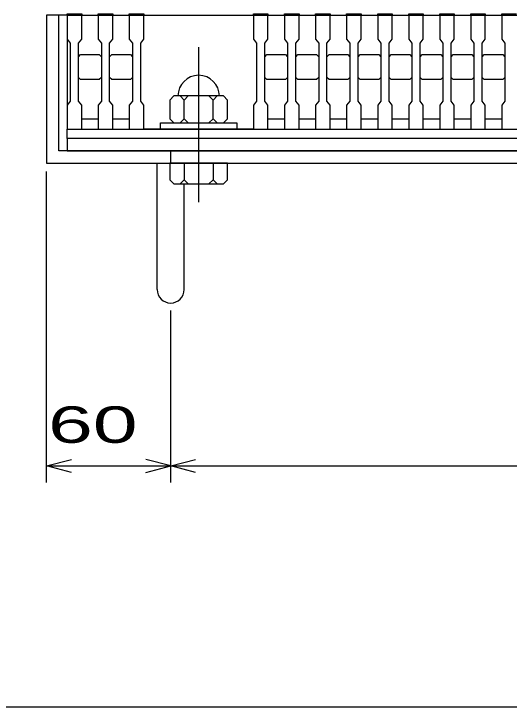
# Model space of a CAD drawing. Units: millimetres, scale not verified. Extents: x -1456 to 1385, y -1026 to 843.
# Drawn here: x -1155.8 to -916.5, y -917.2 to -582 of the extents above; entities that cross this region are included whole.
import ezdxf
from ezdxf.enums import TextEntityAlignment as Align

# ---------------------------------------------------------------- set-up
doc = ezdxf.new("R2010")
doc.units = ezdxf.units.MM
doc.header["$LTSCALE"] = 8
doc.linetypes.add('CHAIN', pattern=[18.5, 12, -1.5, 3.5, -1.5])
for name, color, linetype, lineweight in [('0_2', 150, 'Continuous', 25), ('16', 3, 'Continuous', 25), ('19', 6, 'Continuous', 25), ('22', 4, 'Continuous', 25)]:
    doc.layers.add(name, color=color, linetype=linetype, lineweight=lineweight)
doc.styles.add('ベクトル', font='')
doc.styles.get('ベクトル').set_extended_font_data('ベクトル')

msp = doc.modelspace()

# ---------------------------------------------------------------- linework, layer by layer
at = {"layer": '0_2'}
msp.add_line((1384.8, -917.2), (-1383.2, -917.2), dxfattribs=at)
at = {"layer": '16'}
for p, q in [((-1130, -582.7), (-1130, -582)), ((-1130, -582), (-1123, -582)), ((-1130, -582.7), (-1130, -594.2)), ((-1123, -582.7), (-1130, -582.7)), ((-1130, -582.7), (-1130, -632.7)), ((-1130, -582.7), (-675, -582.7)), ((-1123, -582), (-1123, -582.7)), ((-1123, -594.2), (-1123, -582.7)), ((-1115, -582.7), (-1115, -582)), ((-1115, -582), (-1108, -582)), ((-1115, -582.7), (-1115, -594.2)), ((-1108, -582.7), (-1115, -582.7)), ((-1108, -582), (-1108, -582.7)), ((-1108, -594.2), (-1108, -582.7)), ((-1100, -582.7), (-1100, -582)), ((-1100, -582), (-1093, -582)), ((-1100, -582.7), (-1100, -594.2)), ((-1093, -582.7), (-1100, -582.7)), ((-1093, -582), (-1093, -582.7)), ((-1093, -594.2), (-1093, -582.7)), ((-1093, -582.7), (-1040, -582.7)), ((-1040, -582.7), (-1040, -582)), ((-1040, -582), (-1033, -582)), ((-1040, -582.7), (-1040, -594.2)), ((-1033, -582.7), (-1040, -582.7)), ((-1033, -582), (-1033, -582.7)), ((-1033, -594.2), (-1033, -582.7)), ((-1025, -582.7), (-1025, -582)), ((-1025, -582), (-1018, -582)), ((-1025, -582.7), (-1025, -594.2)), ((-1018, -582.7), (-1025, -582.7)), ((-1018, -582), (-1018, -582.7)), ((-1018, -594.2), (-1018, -582.7)), ((-1010, -582.7), (-1010, -582)), ((-1010, -582), (-1003, -582)), ((-1010, -582.7), (-1010, -594.2)), ((-1003, -582.7), (-1010, -582.7)), ((-1003, -582), (-1003, -582.7)), ((-1003, -594.2), (-1003, -582.7)), ((-995, -582.7), (-995, -582)), ((-995, -582), (-988, -582)), ((-995, -582.7), (-995, -594.2)), ((-988, -582.7), (-995, -582.7)), ((-988, -582), (-988, -582.7)), ((-988, -594.2), (-988, -582.7)), ((-980, -582.7), (-980, -582)), ((-980, -582), (-973, -582)), ((-980, -582.7), (-980, -594.2)), ((-973, -582.7), (-980, -582.7)), ((-973, -582), (-973, -582.7)), ((-973, -594.2), (-973, -582.7)), ((-965, -582.7), (-965, -582)), ((-965, -582), (-958, -582)), ((-965, -582.7), (-965, -594.2)), ((-958, -582.7), (-965, -582.7)), ((-958, -582), (-958, -582.7)), ((-958, -594.2), (-958, -582.7)), ((-950, -582.7), (-950, -582)), ((-950, -582), (-943, -582)), ((-950, -582.7), (-950, -594.2)), ((-943, -582.7), (-950, -582.7)), ((-943, -582), (-943, -582.7)), ((-943, -594.2), (-943, -582.7)), ((-935, -582.7), (-935, -582)), ((-935, -582), (-928, -582)), ((-935, -582.7), (-935, -594.2)), ((-928, -582.7), (-935, -582.7)), ((-928, -582), (-928, -582.7)), ((-928, -594.2), (-928, -582.7)), ((-920, -582.7), (-920, -582)), ((-920, -582), (-913, -582)), ((-920, -582.7), (-920, -594.2)), ((-913, -582.7), (-920, -582.7)), ((-1130, -594.2), (-1128.5, -596.2)), ((-1128.5, -596.2), (-1128.5, -624.2)), ((-1124.5, -596.2), (-1123, -594.2)), ((-1124.5, -624.2), (-1124.5, -596.2)), ((-1115, -594.2), (-1113.5, -596.2)), ((-1113.5, -596.2), (-1113.5, -624.2)), ((-1109.5, -596.2), (-1108, -594.2)), ((-1109.5, -624.2), (-1109.5, -596.2)), ((-1100, -594.2), (-1098.5, -596.2)), ((-1098.5, -596.2), (-1098.5, -624.2)), ((-1094.5, -596.2), (-1093, -594.2)), ((-1094.5, -624.2), (-1094.5, -596.2)), ((-1040, -594.2), (-1038.5, -596.2)), ((-1038.5, -596.2), (-1038.5, -624.2)), ((-1034.5, -596.2), (-1033, -594.2)), ((-1034.5, -624.2), (-1034.5, -596.2)), ((-1025, -594.2), (-1023.5, -596.2)), ((-1023.5, -596.2), (-1023.5, -624.2)), ((-1019.5, -596.2), (-1018, -594.2)), ((-1019.5, -624.2), (-1019.5, -596.2)), ((-1010, -594.2), (-1008.5, -596.2)), ((-1008.5, -596.2), (-1008.5, -624.2)), ((-1004.5, -596.2), (-1003, -594.2)), ((-1004.5, -624.2), (-1004.5, -596.2)), ((-995, -594.2), (-993.5, -596.2)), ((-993.5, -596.2), (-993.5, -624.2)), ((-989.5, -596.2), (-988, -594.2)), ((-989.5, -624.2), (-989.5, -596.2)), ((-980, -594.2), (-978.5, -596.2)), ((-978.5, -596.2), (-978.5, -624.2)), ((-974.5, -596.2), (-973, -594.2)), ((-974.5, -624.2), (-974.5, -596.2)), ((-965, -594.2), (-963.5, -596.2)), ((-963.5, -596.2), (-963.5, -624.2)), ((-959.5, -596.2), (-958, -594.2)), ((-959.5, -624.2), (-959.5, -596.2)), ((-950, -594.2), (-948.5, -596.2)), ((-948.5, -596.2), (-948.5, -624.2)), ((-944.5, -596.2), (-943, -594.2)), ((-944.5, -624.2), (-944.5, -596.2)), ((-935, -594.2), (-933.5, -596.2)), ((-933.5, -596.2), (-933.5, -624.2)), ((-929.5, -596.2), (-928, -594.2)), ((-929.5, -624.2), (-929.5, -596.2)), ((-920, -594.2), (-918.5, -596.2)), ((-918.5, -596.2), (-918.5, -624.2)), ((-1124.5, -602.7), (-1123.5, -601.7)), ((-1123.5, -601.7), (-1114.5, -601.7)), ((-1114.5, -601.7), (-1113.5, -602.7)), ((-1109.5, -602.7), (-1108.5, -601.7)), ((-1108.5, -601.7), (-1099.5, -601.7)), ((-1099.5, -601.7), (-1098.5, -602.7)), ((-1034.5, -602.7), (-1033.5, -601.7)), ((-1033.5, -601.7), (-1024.5, -601.7)), ((-1024.5, -601.7), (-1023.5, -602.7)), ((-1019.5, -602.7), (-1018.5, -601.7)), ((-1018.5, -601.7), (-1009.5, -601.7)), ((-1009.5, -601.7), (-1008.5, -602.7)), ((-1004.5, -602.7), (-1003.5, -601.7)), ((-1003.5, -601.7), (-994.5, -601.7)), ((-994.5, -601.7), (-993.5, -602.7)), ((-989.5, -602.7), (-988.5, -601.7)), ((-988.5, -601.7), (-979.5, -601.7)), ((-979.5, -601.7), (-978.5, -602.7)), ((-974.5, -602.7), (-973.5, -601.7)), ((-973.5, -601.7), (-964.5, -601.7)), ((-964.5, -601.7), (-963.5, -602.7)), ((-959.5, -602.7), (-958.5, -601.7)), ((-958.5, -601.7), (-949.5, -601.7)), ((-949.5, -601.7), (-948.5, -602.7)), ((-944.5, -602.7), (-943.5, -601.7)), ((-943.5, -601.7), (-934.5, -601.7)), ((-934.5, -601.7), (-933.5, -602.7)), ((-929.5, -602.7), (-928.5, -601.7)), ((-928.5, -601.7), (-919.5, -601.7)), ((-919.5, -601.7), (-918.5, -602.7)), ((-1123.5, -613.7), (-1124.5, -612.7)), ((-1113.5, -612.7), (-1114.5, -613.7)), ((-1108.5, -613.7), (-1109.5, -612.7)), ((-1098.5, -612.7), (-1099.5, -613.7)), ((-1033.5, -613.7), (-1034.5, -612.7)), ((-1023.5, -612.7), (-1024.5, -613.7)), ((-1018.5, -613.7), (-1019.5, -612.7)), ((-1008.5, -612.7), (-1009.5, -613.7)), ((-1003.5, -613.7), (-1004.5, -612.7)), ((-993.5, -612.7), (-994.5, -613.7)), ((-988.5, -613.7), (-989.5, -612.7)), ((-978.5, -612.7), (-979.5, -613.7)), ((-973.5, -613.7), (-974.5, -612.7)), ((-963.5, -612.7), (-964.5, -613.7)), ((-958.5, -613.7), (-959.5, -612.7)), ((-948.5, -612.7), (-949.5, -613.7)), ((-943.5, -613.7), (-944.5, -612.7)), ((-933.5, -612.7), (-934.5, -613.7)), ((-928.5, -613.7), (-929.5, -612.7)), ((-918.5, -612.7), (-919.5, -613.7)), ((-1114.5, -613.7), (-1123.5, -613.7)), ((-1099.5, -613.7), (-1108.5, -613.7)), ((-1024.5, -613.7), (-1033.5, -613.7)), ((-1009.5, -613.7), (-1018.5, -613.7)), ((-994.5, -613.7), (-1003.5, -613.7)), ((-979.5, -613.7), (-988.5, -613.7)), ((-964.5, -613.7), (-973.5, -613.7)), ((-949.5, -613.7), (-958.5, -613.7)), ((-934.5, -613.7), (-943.5, -613.7)), ((-919.5, -613.7), (-928.5, -613.7)), ((-1078.5, -621.7), (-1080.5, -623.7)), ((-1054.5, -621.7), (-1078.5, -621.7)), ((-1073.5, -623.7), (-1075.5, -621.7)), ((-1071.5, -621.7), (-1073.5, -623.7)), ((-1059.5, -623.7), (-1061.5, -621.7)), ((-1057.5, -621.7), (-1059.5, -623.7)), ((-1052.5, -623.7), (-1054.5, -621.7)), ((-1128.5, -624.2), (-1130, -626.2)), ((-1130, -626.2), (-1130, -637.7)), ((-1123, -626.2), (-1124.5, -624.2)), ((-1123, -637.7), (-1123, -626.2)), ((-1113.5, -624.2), (-1115, -626.2)), ((-1115, -626.2), (-1115, -637.7)), ((-1108, -626.2), (-1109.5, -624.2)), ((-1108, -637.7), (-1108, -626.2)), ((-1098.5, -624.2), (-1100, -626.2)), ((-1100, -626.2), (-1100, -637.7)), ((-1093, -626.2), (-1094.5, -624.2)), ((-1093, -637.7), (-1093, -626.2)), ((-1080.5, -623.7), (-1080.5, -632.7)), ((-1073.5, -632.7), (-1073.5, -623.7)), ((-1059.5, -632.7), (-1059.5, -623.7)), ((-1052.5, -632.7), (-1052.5, -623.7)), ((-1038.5, -624.2), (-1040, -626.2)), ((-1040, -626.2), (-1040, -637.7)), ((-1033, -626.2), (-1034.5, -624.2)), ((-1033, -637.7), (-1033, -626.2)), ((-1023.5, -624.2), (-1025, -626.2)), ((-1025, -626.2), (-1025, -637.7)), ((-1018, -626.2), (-1019.5, -624.2)), ((-1018, -637.7), (-1018, -626.2)), ((-1008.5, -624.2), (-1010, -626.2)), ((-1010, -626.2), (-1010, -637.7)), ((-1003, -626.2), (-1004.5, -624.2)), ((-1003, -637.7), (-1003, -626.2)), ((-993.5, -624.2), (-995, -626.2)), ((-995, -626.2), (-995, -637.7)), ((-988, -626.2), (-989.5, -624.2)), ((-988, -637.7), (-988, -626.2)), ((-978.5, -624.2), (-980, -626.2)), ((-980, -626.2), (-980, -637.7)), ((-973, -626.2), (-974.5, -624.2)), ((-973, -637.7), (-973, -626.2)), ((-963.5, -624.2), (-965, -626.2)), ((-965, -626.2), (-965, -637.7)), ((-958, -626.2), (-959.5, -624.2)), ((-958, -637.7), (-958, -626.2)), ((-948.5, -624.2), (-950, -626.2)), ((-950, -626.2), (-950, -637.7)), ((-943, -626.2), (-944.5, -624.2)), ((-943, -637.7), (-943, -626.2)), ((-933.5, -624.2), (-935, -626.2)), ((-935, -626.2), (-935, -637.7)), ((-928, -626.2), (-929.5, -624.2)), ((-928, -637.7), (-928, -626.2)), ((-918.5, -624.2), (-920, -626.2)), ((-920, -626.2), (-920, -637.7)), ((-1123, -632.7), (-1115, -632.7)), ((-1108, -632.7), (-1100, -632.7)), ((-1080.5, -632.7), (-1078.5, -634.7)), ((-1075.5, -634.7), (-1073.5, -632.7)), ((-1073.5, -632.7), (-1071.5, -634.7)), ((-1061.5, -634.7), (-1059.5, -632.7)), ((-1059.5, -632.7), (-1057.5, -634.7)), ((-1054.5, -634.7), (-1052.5, -632.7)), ((-1033, -632.7), (-1025, -632.7)), ((-1018, -632.7), (-1010, -632.7)), ((-1003, -632.7), (-995, -632.7)), ((-988, -632.7), (-980, -632.7)), ((-973, -632.7), (-965, -632.7)), ((-958, -632.7), (-950, -632.7)), ((-943, -632.7), (-935, -632.7)), ((-928, -632.7), (-920, -632.7)), ((-1085, -637.7), (-1085, -634.7)), ((-1085, -634.7), (-1048, -634.7)), ((-1048, -634.7), (-1048, -637.7)), ((-1130, -637.7), (-1123, -637.7)), ((-1130, -637.7), (-675, -637.7)), ((-1130, -642.2), (-1130, -637.7)), ((-1115, -637.7), (-1108, -637.7)), ((-1100, -637.7), (-1093, -637.7)), ((-1040, -637.7), (-1093, -637.7)), ((-1048, -637.7), (-1085, -637.7)), ((-1040, -637.7), (-1033, -637.7)), ((-1025, -637.7), (-1018, -637.7)), ((-1010, -637.7), (-1003, -637.7)), ((-995, -637.7), (-988, -637.7)), ((-980, -637.7), (-973, -637.7)), ((-965, -637.7), (-958, -637.7)), ((-950, -637.7), (-943, -637.7)), ((-935, -637.7), (-928, -637.7)), ((-920, -637.7), (-913, -637.7)), ((-675, -642.2), (-1130, -642.2)), ((-1130, -642.2), (-1130, -648.2)), ((-1130, -648.2), (-675, -648.2))]:
    msp.add_line(p, q, dxfattribs=at)
at = {"layer": '16', "linetype": 'CHAIN'}
msp.add_line((-1066.5, -598.1), (-1066.5, -673.1), dxfattribs=at)
at = {"layer": '16'}
msp.add_arc((-1066.5, -621.7), 10, 0, 180, dxfattribs=at)
at = {"layer": '19'}
for p, q in [((-1130, -582.7), (-1140, -582.7)), ((-1140, -582.7), (-1140, -654.2)), ((-1134, -648.2), (-1134, -582.7)), ((-226, -648.2), (-1134, -648.2)), ((-1080, -654.2), (-1080, -648.2)), ((-1140, -654.2), (-220, -654.2)), ((-1086.5, -715.31), (-1086.5, -654.2)), ((-1080.5, -654.2), (-1080.5, -662.2)), ((-1052.5, -654.2), (-1080.5, -654.2)), ((-1073.5, -654.2), (-1073.5, -662.2)), ((-1059.5, -654.2), (-1059.5, -662.2)), ((-1052.5, -662.2), (-1052.5, -654.2)), ((-1080.5, -662.2), (-1078.5, -664.2)), ((-1073.5, -662.2), (-1075.5, -664.2)), ((-1071.5, -664.2), (-1073.5, -662.2)), ((-1059.5, -662.2), (-1061.5, -664.2)), ((-1057.5, -664.2), (-1059.5, -662.2)), ((-1054.5, -664.2), (-1052.5, -662.2)), ((-1078.5, -664.2), (-1054.5, -664.2)), ((-1073.5, -715.31), (-1073.5, -664.2))]:
    msp.add_line(p, q, dxfattribs=at)
msp.add_arc((-1080, -715.31), 6.5, 180, 0, dxfattribs=at)
at = {"layer": '22'}
for p, q in [((-1140, -808.6), (-1140, -658.2)), ((-1080, -808.6), (-1080, -725.4)), ((-1140, -800.6), (-1128, -797.4)), ((-1080, -800.6), (-1092, -797.4)), ((-1080, -800.6), (-1068, -797.4)), ((-1128, -803.8), (-1140, -800.6)), ((-1140, -800.6), (-1080, -800.6)), ((-1092, -803.8), (-1080, -800.6)), ((-1068, -803.8), (-1080, -800.6)), ((-1080, -800.6), (-280, -800.6))]:
    msp.add_line(p, q, dxfattribs=at)

# ---------------------------------------------------------------- texts
at = {"layer": '22', "color": 2, "style": 'ベクトル', "width": 1.65}
msp.add_text(' 60 ', height=17.6, dxfattribs=at).set_placement((-1150, -780.6), align=Align.MIDDLE_LEFT)

doc.saveas('drawing.dxf')
